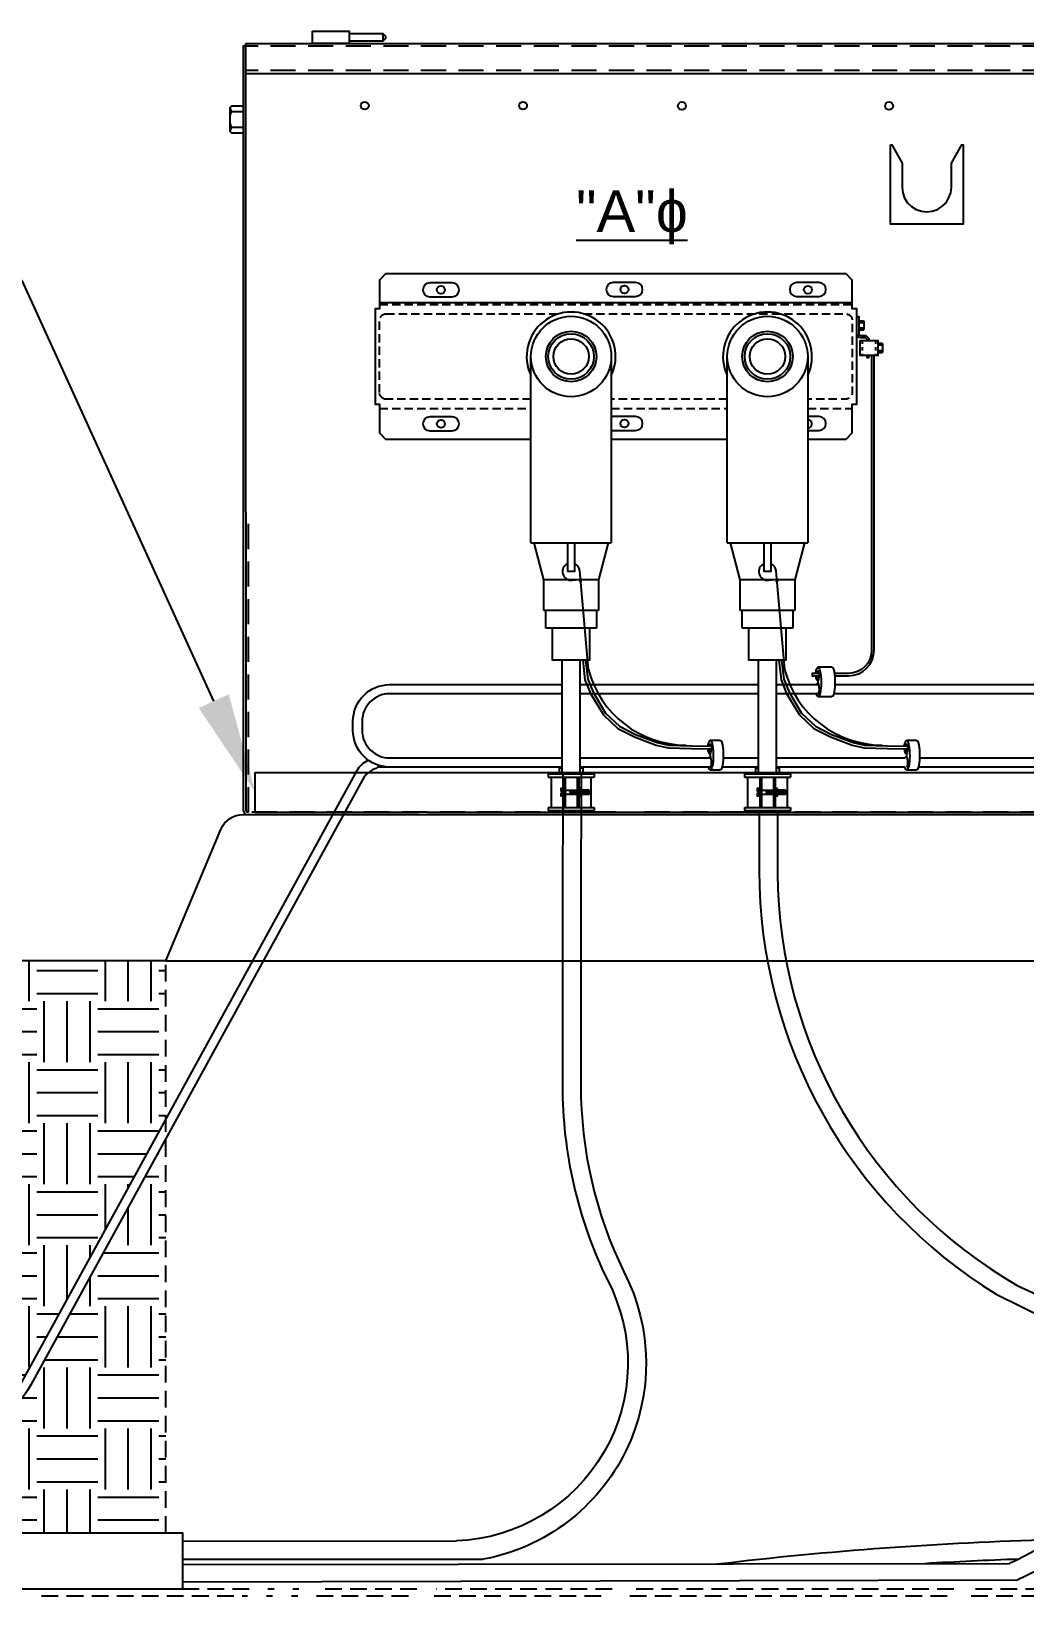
# Model space of a CAD drawing. Header units: feet. Extents: x -689 to 1837, y -511 to 1546.
# Drawn here: x 119.18 to 148.9, y 764.25 to 811.06 of the extents above; entities that cross this region are included whole.
import ezdxf
from ezdxf import colors
from ezdxf.entities.mleader import LeaderData, LeaderLine
from ezdxf.math import Vec2, Vec3

# ---------------------------------------------------------------- set-up
doc = ezdxf.new("R2010")
doc.units = ezdxf.units.FT
doc.header["$MEASUREMENT"] = 0
doc.linetypes.add('HIDDEN', pattern=[0.375, 0.25, -0.125])
for name, color, linetype in [('E-CABL-ACF', 1, 'AC_CABLE_FEEDER'), ('E-CABL-UG4', 64, 'GROUND_WIRE_G4'), ('E-COND-PVC', 4, 'Continuous'), ('E-DETL', 7, 'Continuous'), ('E-DETL-1', 7, 'Continuous'), ('E-EQPM-ENCL', 8, 'Continuous'), ('E-EQPM-HRDW', 16, 'Continuous'), ('E-FIN-GR', 4, 'Continuous'), ('E-GRND', 3, 'Continuous'), ('E-HATCH', 9, 'Continuous'), ('G-ANNO-TEXT', 1, 'Continuous'), ('G-TEXT', 7, 'Continuous')]:
    doc.layers.add(name, color=color, linetype=linetype)
doc.styles.add('FSLR_SubTitle', font='arial.ttf', dxfattribs={"height": 0.1875})
doc.styles.add('NEI-A', font='arial.ttf')
doc.styles.get("Standard").update_dxf_attribs({"font": 'arial.ttf'})
doc.linetypes.add('AC_CABLE_FEEDER', pattern='A,0.2,-0.05,0,-0.05,0.2,-0.12,["ACF",Standard,S=0.1,R=0,X=-0.05,Y=-0.05],-0.3,0.2,-0.05,0,-0.05', length=1.22)
doc.linetypes.add('GROUND_WIRE_G4', pattern='A,1,-0.2,["G4",Standard,S=0.1,R=0,X=-0.1,Y=-0.05],-0.2', length=1.4)

msp = doc.modelspace()

# ---------------------------------------------------------------- hatches: boundary and pattern name
at = {"layer": 'E-EQPM-HRDW'}
h = msp.add_hatch(dxfattribs=at)
h.set_pattern_fill('ANSI31', color=256, scale=0.172182, angle=420)
h.set_pattern_definition([(105, (114.574844, 585.322953), (-0.0207894366, -0.0055705127), [])])
h.paths.add_polyline_path([(135.51208, 788.35635), (135.51208, 788.22778), (135.28752, 788.22778), (135.28752, 788.35635)])
h = msp.add_hatch(dxfattribs=at)
h.set_pattern_fill('ANSI31', color=256, scale=0.172182, angle=420)
h.set_pattern_definition([(105, (114.325625, 585.322953), (-0.0207894366, -0.0055705127), [])])
h.paths.add_polyline_path([(135.8727, 788.35635), (135.8727, 788.22778), (135.6243, 788.22778), (135.6243, 788.35635)])
h = msp.add_hatch(dxfattribs=at)
h.set_pattern_fill('ANSI31', color=256, scale=0.172182, angle=420)
h.set_pattern_definition([(105, (120.45021, 585.322953), (-0.0207894366, -0.0055705127), [])])
h.paths.add_polyline_path([(141.38744, 788.35635), (141.38744, 788.22778), (141.16288, 788.22778), (141.16288, 788.35635)])
h = msp.add_hatch(dxfattribs=at)
h.set_pattern_fill('ANSI31', color=256, scale=0.172182, angle=420)
h.set_pattern_definition([(105, (120.20099, 585.322953), (-0.0207894366, -0.0055705127), [])])
h.paths.add_polyline_path([(141.74807, 788.35635), (141.74807, 788.22778), (141.49966, 788.22778), (141.49966, 788.35635)])
at = {"layer": 'E-HATCH'}
h = msp.add_hatch(dxfattribs=at)
h.set_pattern_fill('EARTH', color=252, scale=7.30643)
h.set_pattern_definition([(0, (106.5517, 108.2514), (1.8266074, 1.8266074), [1.826607, -1.826607]), (0, (106.5517, 108.9364), (1.8266074, 1.8266074), [1.826607, -1.826607]), (0, (106.5517, 109.6214), (1.8266074, 1.8266074), [1.826607, -1.826607]), (90, (106.78, 109.8497), (-1.8266074, 1.8266074), [1.826607, -1.826607]), (90, (107.465, 109.8497), (-1.8266074, 1.8266074), [1.826607, -1.826607]), (90, (108.15, 109.8497), (-1.8266074, 1.8266074), [1.826607, -1.826607])])
h.paths.add_polyline_path([(111.50862, 780.13913), (111.50862, 783.24554), (123.19891, 783.24554), (123.19891, 778.49173), (120.67631, 773.88888)])
h.paths.add_polyline_path([(111.50862, 780.13913), (120.67631, 773.88888), (119.00229, 770.83438, -0.27392087), (116.43938, 769.31642), (111.99969, 769.31642, -0.02807054), (111.50862, 769.34401)])
h.paths.add_polyline_path([(111.50862, 769.06379, 0.02469625), (111.94089, 769.04243), (116.60166, 769.04243, 0.27392087), (119.16457, 770.56039), (123.19891, 777.92164), (123.19891, 766.13564), (118.18383, 766.13052), (111.50862, 766.13052)])
h.paths.add_polyline_path([(115.39194, 785.24432), (84.21459, 785.24432), (84.21459, 792.74307), (115.39194, 792.74307)], flags=9)

# ---------------------------------------------------------------- linework, layer by layer
at = {"layer": 'E-CABL-ACF', "linetype": 'Continuous', "flags": 128}
for points in [[(135.08006, 788.84005), (135.07455, 784.59732)], [(135.62886, 788.83971), (135.62356, 784.92997)], [(141.50341, 787.74408), (141.50369, 785.86216)], [(148.67284, 773.53457), (161.06576, 767.86203)], [(148.0421, 773.27267), (159.83388, 767.45725)], [(123.69891, 765.88089), (131.8963, 765.88925)], [(123.69891, 765.34099), (132.70139, 765.34115)], [(123.69891, 765.17889), (148.44461, 765.21444)], [(123.69891, 764.66117), (148.69378, 764.72481)]]:
    msp.add_lwpolyline(points, dxfattribs=at)
for points in [[(140.95543, 787.74408), (140.95543, 785.9524, 0.26048728), (148.0421, 773.27267)], [(141.50369, 785.86216, 0.26626352), (148.67284, 773.53458)], [(135.62356, 784.92997), (135.6202, 779.52499, 0.11398966), (136.90669, 773.93952, -0.50309105), (132.70139, 765.34115)], [(135.07455, 784.59732), (135.0714, 779.52533, 0.11398966), (136.41333, 773.69914, -0.55247745), (131.8963, 765.88925)], [(153.34502, 770.6574, -0.21026532), (148.44461, 765.21444)], [(153.84178, 770.41241, -0.20747393), (148.69378, 764.72481)], [(149.72828, 765.92241, 0.02281692), (139.71387, 765.19079)], [(148.71319, 765.34076, 0.00612034), (145.9115, 765.20758)]]:
    msp.add_lwpolyline(points, format="xyb", dxfattribs=at)
at = {"layer": 'E-CABL-UG4', "linetype": 'Continuous', "flags": 128}
for points in [[(128.8032, 790.41739, -0.41421366), (129.89917, 791.51336), (135.05501, 791.51336)], [(135.05501, 791.23936), (129.89917, 791.23936, 0.41421366), (129.07719, 790.41739)], [(129.89917, 789.04744, -0.41421357), (128.8032, 790.1434), (128.8032, 790.41739, -0.27666359)], [(129.07719, 790.41739), (129.07719, 790.1434, 0.41421357), (129.89917, 789.32143)], [(130.27531, 789.04744), (129.89917, 789.04744, -0.08409332)]]:
    msp.add_lwpolyline(points, format="xyb", dxfattribs=at)
for points in [[(135.60382, 791.51336), (140.93038, 791.51336)], [(140.93038, 791.23936), (135.60382, 791.23936)], [(141.47918, 791.51336), (142.73878, 791.51336)], [(142.7202, 791.23936), (141.47918, 791.23936)], [(154.67818, 791.23936), (143.18648, 791.23936)], [(143.22144, 791.51336), (154.67818, 791.51336)], [(129.89917, 789.32143), (130.27531, 789.32143)]]:
    msp.add_lwpolyline(points, dxfattribs=at)
at = {"layer": 'E-COND-PVC'}
msp.add_lwpolyline([(123.69891, 764.44171), (110.33006, 764.44171), (110.33006, 766.13052), (123.69891, 766.13052)], close=True, dxfattribs=at)
at = {"layer": 'E-DETL', "color": 41}
for p, q in [((134.12686, 795.75346), (136.53197, 795.75346)), ((140.00223, 795.75346), (142.40733, 795.75346)), ((136.15014, 794.64727), (134.50869, 794.64727)), ((142.0255, 794.64727), (140.38406, 794.64727)), ((136.15014, 793.72663), (134.50869, 793.72663)), ((142.0255, 793.72663), (140.38406, 793.72663)), ((136.08591, 793.20565), (134.57292, 793.20565)), ((141.96127, 793.20565), (140.44829, 793.20565))]:
    msp.add_line(p, q, dxfattribs=at)
at = {"layer": 'E-DETL', "ltscale": 5, "flags": 128}
for points in [[(129.78028, 803.80283), (129.59793, 803.62049), (129.59793, 802.75832), (129.46533, 802.75832), (129.46533, 799.90672), (129.59793, 799.90672), (129.59793, 799.04455), (129.78028, 798.86221), (134.12686, 798.86221)], [(142.40733, 798.86221), (143.55943, 798.86221), (143.74187, 799.04455), (143.74187, 799.90672), (143.87448, 799.90672), (143.87448, 802.75832), (143.74187, 802.75832), (143.74187, 803.62049), (143.55943, 803.80283), (129.78028, 803.80283)], [(143.87448, 802.52624), (143.94083, 802.52624), (143.94083, 801.97821), (143.99884, 801.96377), (144.15114, 801.96377), (144.24043, 801.87448), (144.24043, 801.81329)], [(143.87448, 801.99573), (143.89109, 801.94599), (143.92422, 801.91277), (143.99057, 801.89625), (144.12317, 801.89625), (144.17291, 801.84652), (144.17291, 801.81329)], [(143.94083, 802.40377), (144.06577, 802.40377), (144.08361, 802.38592), (144.08361, 802.13605), (144.06577, 802.1182), (143.94083, 802.1182)], [(144.06754, 802.3443), (143.94083, 802.3443)], [(144.06754, 802.17767), (143.94083, 802.17767)], [(144.08361, 802.38592), (144.06754, 802.3443), (144.08361, 802.30268)], [(144.08361, 802.21929), (144.06754, 802.17767), (144.08361, 802.13605)], [(144.50447, 801.73225), (144.6294, 801.73225), (144.64725, 801.7144), (144.64725, 801.46453), (144.6294, 801.44668), (144.50447, 801.44668)], [(144.63118, 801.67278), (144.50447, 801.67278)], [(144.63118, 801.50615), (144.50447, 801.50615)], [(144.64725, 801.7144), (144.63118, 801.67278), (144.64725, 801.63116)], [(144.64725, 801.54777), (144.63118, 801.50615), (144.64725, 801.46453)], [(144.17291, 801.36564), (144.17291, 801.29939), (144.23926, 801.29939), (144.23926, 801.36564)], [(136.53197, 798.86221), (140.00223, 798.86221)]]:
    msp.add_lwpolyline(points, dxfattribs=at)
for points in [[(131.0992, 803.12093), (131.77062, 803.12093, 1), (131.77062, 803.53545), (131.0992, 803.53545, 1)], [(136.58817, 803.13141), (137.25959, 803.13141, 1), (137.25959, 803.54593), (136.58817, 803.54593, 1)], [(142.0769, 803.13141), (142.74832, 803.13141, 1), (142.74832, 803.54593), (142.0769, 803.54593, 1)], [(131.0992, 799.10863), (131.77062, 799.10863, 1), (131.77062, 799.52315), (131.0992, 799.52315, 1)]]:
    msp.add_lwpolyline(points, format="xyb", close=True, dxfattribs=at)
at = {"layer": 'E-DETL', "flags": 128}
msp.add_lwpolyline([(143.74187, 802.94076), (129.59793, 802.94076)], dxfattribs=at)
at = {"layer": 'E-DETL', "color": 9, "linetype": 'HIDDEN', "flags": 128}
for points in [[(129.59793, 802.89102), (143.74187, 802.89102)], [(129.79689, 802.60911), (134.95149, 802.60911)], [(129.59793, 799.77401), (134.12686, 799.77401)], [(134.12686, 800.05593), (129.76008, 800.05593)], [(140.00223, 800.05593), (136.53197, 800.05593)], [(136.53197, 799.77401), (140.00223, 799.77401)], [(142.40733, 799.77401), (143.74187, 799.77401)]]:
    msp.add_lwpolyline(points, dxfattribs=at)
for points in [[(129.59793, 800.25488), (129.59793, 802.41015, -0.41421356), (129.79689, 802.60911)], [(135.70733, 802.60911), (143.54292, 802.60911, -0.41421356), (143.74187, 802.41015), (143.74187, 800.25488, -0.41421356), (143.54292, 800.05593), (142.40733, 800.05593)], [(129.76008, 800.05593, -0.34959088), (129.59793, 800.25488)]]:
    msp.add_lwpolyline(points, format="xyb", dxfattribs=at)
at = {"layer": 'E-DETL', "ltscale": 5, "flags": 128}
msp.add_lwpolyline([(143.97395, 801.81329), (144.50447, 801.81329), (144.50447, 801.36564), (143.97395, 801.36564)], close=True, dxfattribs=at)
at = {"layer": 'E-DETL', "color": 9, "linetype": 'HIDDEN', "ltscale": 0.2, "flags": 128}
for points in [[(144.04031, 801.81329), (144.04031, 801.36564)], [(144.43821, 801.81329), (144.43821, 801.36564)]]:
    msp.add_lwpolyline(points, dxfattribs=at)
at = {"layer": 'E-DETL', "color": 41, "flags": 128}
for points in [[(134.12686, 795.75346), (134.12686, 801.33252)], [(136.53197, 801.32729), (136.53197, 795.75346)], [(140.00223, 795.75346), (140.00223, 801.33252)], [(142.40733, 801.32729), (142.40733, 795.75346)], [(134.50869, 793.72663), (134.50869, 794.64727), (134.22321, 795.75346)], [(136.43562, 795.75346), (136.15014, 794.64727), (136.15014, 793.72663)], [(140.38406, 793.72663), (140.38406, 794.64727), (140.09857, 795.75346)], [(142.31099, 795.75346), (142.0255, 794.64727), (142.0255, 793.72663)], [(134.57292, 793.20565), (134.57292, 793.72663)], [(136.08591, 793.72663), (136.08591, 793.20565)], [(140.44829, 793.20565), (140.44829, 793.72663)], [(141.96127, 793.72663), (141.96127, 793.20565)], [(135.88251, 793.20565), (135.88251, 792.24218), (134.77632, 792.24218), (134.77632, 793.20565)], [(141.75787, 793.20565), (141.75787, 792.24218), (140.65169, 792.24218), (140.65169, 793.20565)]]:
    msp.add_lwpolyline(points, dxfattribs=at)
at = {"layer": 'E-DETL', "ltscale": 5, "flags": 128}
for points in [[(136.53197, 799.12687, 0.06876315), (136.58817, 799.11911), (137.25959, 799.11911, 1), (137.25959, 799.53363), (136.58817, 799.53363, 0.06876315), (136.53197, 799.52586, 0.06876315)], [(142.40733, 799.11911), (142.74832, 799.11911, 1), (142.74832, 799.53363), (142.40733, 799.53363)]]:
    msp.add_lwpolyline(points, format="xyb", dxfattribs=at)
at = {"layer": 'E-DETL', "color": 41, "linetype": 'Continuous'}
for points in [[(135.22801, 795.75346), (135.43082, 795.75346), (135.43082, 794.89604), (135.22801, 794.89604)], [(141.10338, 795.75346), (141.30618, 795.75346), (141.30618, 794.89604), (141.10338, 794.89604)]]:
    msp.add_lwpolyline(points, close=True, dxfattribs=at)
at = {"layer": 'E-DETL', "color": 1, "flags": 128}
for points in [[(135.60382, 788.84005), (135.60382, 792.24218), (135.05501, 792.24218), (135.05501, 788.84005)], [(141.47918, 788.84005), (141.47918, 792.24218), (140.93038, 792.24218), (140.93038, 788.84005)]]:
    msp.add_lwpolyline(points, dxfattribs=at)
at = {"layer": 'E-DETL', "ltscale": 5}
for centre in [(131.43491, 803.32819), (136.92388, 803.33867), (142.41545, 803.33036), (131.43491, 799.31589), (136.92388, 799.32637)]:
    msp.add_circle(centre, 0.11869, dxfattribs=at)
at = {"layer": 'E-DETL', "color": 41}
for centre, radius in [((135.32941, 801.33252), 1.20255), ((141.20477, 801.33252), 1.20255), ((135.32941, 801.33252), 0.7565), ((135.32941, 801.33252), 0.68156), ((141.20477, 801.33252), 0.7565), ((141.20477, 801.33252), 0.68156), ((135.32941, 801.33252), 0.52813), ((141.20477, 801.33252), 0.52813)]:
    msp.add_circle(centre, radius, dxfattribs=at)
for centre in [(135.32941, 801.33252), (141.20477, 801.33252)]:
    msp.add_arc(centre, 1.33135, 334.590214, 205.411039, dxfattribs=at)
at = {"layer": 'E-DETL', "ltscale": 5}
msp.add_arc((142.41545, 799.31806), 0.11869, 266.079576, 93.920424, dxfattribs=at)
at = {"layer": 'E-DETL-1', "color": 64, "linetype": 'Continuous', "flags": 128}
for points in [[(129.89917, 789.32143), (135.05501, 789.32143)], [(135.60382, 789.32143), (139.51323, 789.32143)], [(139.87974, 789.32143), (140.93038, 789.32143)], [(141.47918, 789.32143), (145.31615, 789.32143)], [(145.7551, 789.32143), (154.67818, 789.32143)], [(135.05501, 789.04744), (129.52832, 789.04744)], [(139.49465, 789.04744), (135.60382, 789.04744)], [(140.93038, 789.04744), (139.84478, 789.04744)], [(145.31681, 789.04744), (141.47918, 789.04744)], [(154.67818, 789.04744), (145.72014, 789.04744)]]:
    msp.add_lwpolyline(points, dxfattribs=at)
for points in [[(97.80672, 772.79378), (102.38937, 772.79378, -0.10609353), (104.1881, 772.40777), (110.20095, 769.70243, 0.10609353), (111.99969, 769.31642), (116.43938, 769.31642, 0.27392087), (119.00229, 770.83438), (128.92615, 788.94193, -0.16010926), (129.25938, 789.25357)], [(129.52353, 789.0179, 0.19859148), (129.08843, 788.66794), (119.16457, 770.56039, -0.27392087), (116.60166, 769.04243), (111.94089, 769.04243, -0.10609353), (110.14215, 769.42844), (104.1293, 772.13378, 0.10609353), (102.33057, 772.51979), (97.80672, 772.51979)], [(129.72916, 789.04744, 0.00024335), (129.72845, 789.04743, 0.00024335)]]:
    msp.add_lwpolyline(points, format="xyb", dxfattribs=at)
at = {"layer": 'E-EQPM-ENCL', "linetype": 'HIDDEN', "ltscale": 3}
msp.add_line((187.78709, 787.69575), (137.19859, 787.69575), dxfattribs=at)
at = {"layer": 'E-EQPM-ENCL', "color": 7, "ltscale": 5, "flags": 128}
for points in [[(127.59241, 811.06465), (128.68665, 811.06465), (128.68665, 810.69986), (127.59241, 810.69986), (127.59241, 811.06465)], [(128.68665, 810.99829), (129.69804, 810.99829), (129.69804, 810.76621), (128.68665, 810.76621)], [(129.69804, 810.99829), (129.7809, 810.91543), (129.7809, 810.84908), (129.69804, 810.76621)], [(125.59824, 810.617), (125.51538, 810.617), (125.51538, 787.74548), (125.5485, 787.67913), (125.59824, 787.62939), (187.83683, 787.62939)], [(125.59824, 796.67371), (125.59824, 810.69996)], [(125.59824, 810.69996), (187.83683, 810.69996)], [(125.59824, 809.80467), (187.83683, 809.80467)], [(125.51538, 808.82641), (125.16721, 808.82641), (125.11747, 808.77668), (125.11747, 808.08034), (125.16721, 808.0306), (125.51538, 808.0306)], [(125.11747, 808.77668), (125.16225, 808.66069), (125.11747, 808.5447)], [(125.16225, 808.66069), (125.51538, 808.66069)], [(125.11747, 808.31232), (125.16225, 808.19633), (125.11747, 808.08034)], [(125.16225, 808.19633), (125.51538, 808.19633)]]:
    msp.add_lwpolyline(points, dxfattribs=at)
at = {"layer": 'E-EQPM-ENCL', "linetype": 'HIDDEN', "ltscale": 3, "flags": 128}
for points in [[(187.83683, 810.617), (125.59824, 810.617)], [(187.83683, 809.88754), (125.59824, 809.88754)], [(125.68111, 787.69575), (125.68111, 796.67371)], [(136.65061, 787.69575), (125.68111, 787.69575)]]:
    msp.add_lwpolyline(points, dxfattribs=at)
at = {"layer": 'E-EQPM-ENCL', "flags": 128}
for points in [[(125.59824, 796.67371), (125.59824, 787.74548)], [(125.68111, 787.69575), (125.64798, 787.69575), (125.61485, 787.71226), (125.59824, 787.74548)]]:
    msp.add_lwpolyline(points, dxfattribs=at)
at = {"layer": 'E-EQPM-ENCL', "linetype": 'Continuous', "ltscale": 2, "flags": 128}
msp.add_lwpolyline([(124.85073, 787.17919, -0.30119319), (125.52584, 787.62939), (187.90923, 787.62939)], format="xyb", dxfattribs=at)
for points in [[(123.19891, 783.24554), (124.85073, 787.17919)], [(123.19891, 783.24554), (190.23616, 783.24554)]]:
    msp.add_lwpolyline(points, dxfattribs=at)
at = {"layer": 'E-EQPM-ENCL', "linetype": 'HIDDEN', "ltscale": 2, "flags": 128}
msp.add_lwpolyline([(123.19891, 766.13052), (123.19891, 783.24554)], dxfattribs=at)
at = {"layer": 'E-EQPM-ENCL', "linetype": 'HIDDEN', "ltscale": 2}
for points in [[(125.69996, 764.44171), (119.43417, 764.44171)], [(119.48653, 764.24882), (125.6476, 764.24882)], [(126.2112, 764.24882), (126.39848, 764.24882)], [(126.4407, 764.44171), (126.25556, 764.44171)], [(126.96763, 764.24882), (127.15229, 764.24882)], [(127.18763, 764.44171), (127.00444, 764.44171)], [(127.71039, 764.24882), (130.64002, 764.24882)], [(130.71765, 764.44171), (127.74192, 764.44171)], [(131.23144, 764.24882), (136.47022, 764.24882)], [(136.55895, 764.44171), (131.30143, 764.44171)], [(137.08225, 764.24882), (146.66981, 764.24882)], [(146.78022, 764.44171), (137.1594, 764.44171)], [(147.3005, 764.24882), (201.92645, 764.24882), (201.92645, 764.44171), (147.40279, 764.44171)]]:
    msp.add_lwpolyline(points, dxfattribs=at)
at = {"layer": 'E-EQPM-ENCL', "color": 7, "ltscale": 5}
for centre in [(129.1557, 808.83893), (133.89103, 808.83893), (138.64329, 808.83062), (144.84404, 808.83062)]:
    msp.add_circle(centre, 0.11869, dxfattribs=at)
at = {"layer": 'E-EQPM-HRDW', "linetype": 'Continuous'}
for p, q in [((125.8807, 787.69575), (125.8807, 788.88304)), ((134.73577, 787.83541), (135.92306, 787.83541)), ((140.61113, 787.83541), (141.79843, 787.83541))]:
    msp.add_line(p, q, dxfattribs=at)
at = {"layer": 'E-EQPM-HRDW', "color": 4}
for p, q in [((134.97569, 789.02004), (135.05293, 789.02004)), ((134.97569, 789.02004), (134.97569, 788.84005)), ((135.6059, 789.02004), (135.68314, 789.02004)), ((135.68314, 789.02004), (135.68314, 788.84005)), ((140.85106, 789.02004), (140.9283, 789.02004)), ((140.85106, 789.02004), (140.85106, 788.84005)), ((141.48126, 789.02004), (141.5585, 789.02004)), ((141.5585, 789.02004), (141.5585, 788.84005)), ((134.73577, 788.74872), (134.73577, 787.83541)), ((135.10109, 788.74872), (135.10109, 787.83541)), ((135.14675, 788.74872), (135.14675, 787.83541)), ((135.51208, 788.74872), (135.51208, 787.83541)), ((135.55774, 788.74872), (135.55774, 787.83541)), ((135.92306, 788.74872), (135.92306, 787.83541)), ((140.61113, 788.74872), (140.61113, 787.83541)), ((140.97645, 788.74872), (140.97645, 787.83541)), ((141.02212, 788.74872), (141.02212, 787.83541)), ((141.38744, 788.74872), (141.38744, 787.83541)), ((141.43311, 788.74872), (141.43311, 787.83541)), ((141.79843, 788.74872), (141.79843, 787.83541))]:
    msp.add_line(p, q, dxfattribs=at)
at = {"layer": 'E-EQPM-HRDW', "color": 2, "linetype": 'Continuous'}
for p, q in [((134.64444, 788.84005), (136.01439, 788.84005)), ((134.64444, 788.84005), (134.64444, 788.74872)), ((134.64444, 788.74872), (136.01439, 788.74872)), ((136.01439, 788.84005), (136.01439, 788.74872)), ((140.5198, 788.84005), (141.88976, 788.84005)), ((140.5198, 788.84005), (140.5198, 788.74872)), ((140.5198, 788.74872), (141.88976, 788.74872)), ((141.88976, 788.84005), (141.88976, 788.74872)), ((134.64444, 787.83541), (136.01439, 787.83541)), ((134.64444, 787.83541), (134.64444, 787.74408)), ((134.64444, 787.74408), (136.01439, 787.74408)), ((136.01439, 787.83541), (136.01439, 787.74408)), ((140.5198, 787.83541), (141.88976, 787.83541)), ((140.5198, 787.83541), (140.5198, 787.74408)), ((140.5198, 787.74408), (141.88976, 787.74408)), ((141.88976, 787.83541), (141.88976, 787.74408))]:
    msp.add_line(p, q, dxfattribs=at)
at = {"layer": 'E-EQPM-HRDW'}
for p, q in [((135.06313, 788.31148), (135.02865, 788.31148)), ((135.06313, 788.27266), (135.02865, 788.27266)), ((135.0476, 788.35265), (135.10109, 788.35265)), ((135.0476, 788.23148), (135.10109, 788.23148)), ((135.06313, 788.31148), (135.06313, 788.27266)), ((135.8727, 788.35635), (135.6243, 788.35635)), ((135.8727, 788.22778), (135.6243, 788.22778)), ((140.9385, 788.31148), (140.90402, 788.31148)), ((140.9385, 788.27266), (140.90402, 788.27266)), ((140.92297, 788.35265), (140.97645, 788.35265)), ((140.92297, 788.23148), (140.97645, 788.23148)), ((140.9385, 788.31148), (140.9385, 788.27266)), ((141.74807, 788.35635), (141.49966, 788.35635)), ((141.74807, 788.22778), (141.49966, 788.22778))]:
    msp.add_line(p, q, dxfattribs=at)
for points in [[(144.88399, 807.66608), (144.92682, 807.66608), (145.2347, 807.12176), (145.2347, 806.38563), (145.25113, 806.22671), (145.30411, 806.0678), (145.39178, 805.92898), (145.51416, 805.82304), (145.65481, 805.73536), (145.81373, 805.68239), (145.97081, 805.66413), (146.12791, 805.68239), (146.28682, 805.73536), (146.42565, 805.82304), (146.54986, 805.92898), (146.61927, 806.0678), (146.68868, 806.22671), (146.70694, 806.38563), (146.70694, 807.12176), (147.01481, 807.66608), (147.05765, 807.66608), (147.05765, 805.29515), (144.88399, 805.29515), (144.88399, 807.66608)], [(125.8807, 788.88304), (187.55447, 788.88304)], [(125.8807, 787.69575), (130.77494, 787.69575)], [(131.02566, 787.69575), (157.02886, 787.69575)]]:
    msp.add_lwpolyline(points, dxfattribs=at)
at = {"layer": 'E-EQPM-HRDW', "flags": 128}
for points in [[(135.02865, 788.31148), (135.02865, 788.41323), (135.10109, 788.41323), (135.10109, 788.1709), (135.02865, 788.1709), (135.02865, 788.27266)], [(135.6243, 788.4034), (135.55774, 788.4034), (135.55774, 788.18073), (135.6243, 788.18073), (135.6243, 788.4034)], [(140.90402, 788.31148), (140.90402, 788.41323), (140.97645, 788.41323), (140.97645, 788.1709), (140.90402, 788.1709), (140.90402, 788.27266)], [(141.49966, 788.4034), (141.43311, 788.4034), (141.43311, 788.18073), (141.49966, 788.18073), (141.49966, 788.4034)], [(135.14675, 788.35635), (135.51208, 788.35635)], [(135.51208, 788.22778), (135.14675, 788.22778)], [(135.8727, 788.35635), (135.8727, 788.22778)], [(141.02212, 788.35635), (141.38744, 788.35635)], [(141.38744, 788.22778), (141.02212, 788.22778)], [(141.74807, 788.35635), (141.74807, 788.22778)]]:
    msp.add_lwpolyline(points, dxfattribs=at)
at = {"layer": 'E-EQPM-HRDW', "extrusion": (0, 0, -1)}
for centre, major_axis, ratio, start_param, end_param in [((135.0476, 788.38294), (0, 0.03029), 0.62545976, 3.14159265, 6.28318531), ((140.92297, 788.38294), (0, 0.03029), 0.62545976, 3.14159265, 6.28318531), ((135.0476, 788.20119), (0, 0.03029), 0.62545976, 3.14159265, 6.28318531), ((135.0476, 788.29207), (0, 0.06058), 0.31272988, -1.24466561, 0), ((135.0476, 788.29207), (0, 0.06058), 0.31272988, 3.14159265, 4.38625826), ((140.92297, 788.20119), (0, 0.03029), 0.62545976, 3.14159265, 6.28318531), ((140.92297, 788.29207), (0, 0.06058), 0.31272988, -1.24466561, 0), ((140.92297, 788.29207), (0, 0.06058), 0.31272988, 3.14159265, 4.38625826)]:
    msp.add_ellipse(centre, major_axis=major_axis, ratio=ratio, start_param=start_param, end_param=end_param, dxfattribs=at)
at = {"layer": 'E-FIN-GR', "flags": 128}
msp.add_lwpolyline([(123.19891, 783.24554), (79.44764, 783.24554)], dxfattribs=at)
at = {"layer": 'E-GRND', "linetype": 'Continuous'}
for p, q in [((135.85031, 791.96989), (135.58816, 794.9202)), ((141.72567, 791.96989), (141.46353, 794.9202))]:
    msp.add_line(p, q, dxfattribs=at)
at = {"layer": 'E-GRND'}
for p, q in [((142.7202, 791.7045), (142.70007, 791.6425)), ((142.7202, 791.7045), (142.74632, 791.7045)), ((142.70007, 791.6425), (142.72582, 791.6425)), ((142.70007, 791.54606), (142.72582, 791.54606)), ((142.7202, 791.51336), (142.70007, 791.54606)), ((142.7202, 791.51336), (142.73878, 791.51336)), ((139.49465, 789.51257), (139.47452, 789.45057)), ((139.47452, 789.45057), (139.50027, 789.45057)), ((139.47452, 789.35413), (139.50027, 789.35413)), ((139.49465, 789.32143), (139.47452, 789.35413)), ((139.49465, 789.51257), (139.52077, 789.51257)), ((139.49465, 789.32143), (139.51323, 789.32143)), ((145.37002, 789.51257), (145.34988, 789.45057)), ((145.34988, 789.45057), (145.37564, 789.45057)), ((145.34988, 789.35413), (145.37564, 789.35413)), ((145.37002, 789.32143), (145.34988, 789.35413)), ((145.37002, 789.51257), (145.39613, 789.51257)), ((145.37002, 789.32143), (145.3886, 789.32143))]:
    msp.add_line(p, q, dxfattribs=at)
at = {"layer": 'E-GRND', "flags": 128}
for points in [[(144.3218, 801.36564), (144.3218, 792.54536, -0.41421356), (143.62769, 791.85125), (143.20615, 791.85125)], [(143.21478, 791.77818), (143.62769, 791.77818, 0.41421356), (144.39487, 792.54536), (144.39487, 801.36564)]]:
    msp.add_lwpolyline(points, format="xyb", dxfattribs=at)
at = {"layer": 'E-GRND', "linetype": 'Continuous', "flags": 128}
for points in [[(135.36911, 794.63922), (135.63687, 794.66444), (135.59664, 794.65386), (135.62403, 794.64404), (135.59951, 794.63773), (135.62689, 794.62793), (135.60237, 794.62159), (135.62976, 794.6118), (135.60524, 794.60545), (135.63262, 794.59566), (135.58102, 794.58244)], [(141.24448, 794.63922), (141.51223, 794.66444), (141.47201, 794.65386), (141.4994, 794.64404), (141.47487, 794.63773), (141.50226, 794.62793), (141.47774, 794.62159), (141.50512, 794.6118), (141.4806, 794.60545), (141.50799, 794.59566), (141.45639, 794.58244)]]:
    msp.add_lwpolyline(points, dxfattribs=at)
at = {"layer": 'E-GRND', "flags": 128}
for points in [[(135.68024, 792.24218), (135.74489, 791.66105), (135.91243, 791.25101), (136.29667, 790.60752), (136.727, 790.19861), (137.22587, 789.94739), (137.87721, 789.69814), (138.23265, 789.62346), (138.93202, 789.59814), (139.53051, 789.58849)], [(135.76341, 792.24218), (135.82577, 791.68165), (135.98659, 791.28803), (136.36182, 790.65962), (136.77509, 790.26694), (137.25931, 790.02309), (137.90062, 789.77768), (138.24272, 789.70581), (138.93419, 789.68077), (139.52773, 789.6712)], [(141.54598, 792.24218), (141.61063, 791.66105), (141.77816, 791.25101), (142.1624, 790.60752), (142.59274, 790.19861), (143.0916, 789.94739), (143.74294, 789.69814), (144.09838, 789.62346), (144.79775, 789.59814), (145.39624, 789.58849)], [(141.62914, 792.24218), (141.6915, 791.68165), (141.85232, 791.28803), (142.22756, 790.65962), (142.64082, 790.26694), (143.12504, 790.02309), (143.76635, 789.77768), (144.10845, 789.70581), (144.79992, 789.68077), (145.39347, 789.6712)], [(142.75494, 791.85125), (142.54224, 791.85125), (142.54224, 791.77818), (142.75593, 791.77818)]]:
    msp.add_lwpolyline(points, dxfattribs=at)
at = {"layer": 'E-GRND'}
for points in [[(143.13327, 792.03515), (142.7202, 792.03515)], [(142.7202, 791.1534), (143.13327, 791.1534)], [(139.79157, 789.84322), (139.49465, 789.84322)], [(145.66694, 789.84322), (145.37002, 789.84322)], [(139.49465, 788.96147), (139.79157, 788.96147)], [(145.37002, 788.96147), (145.66694, 788.96147)]]:
    msp.add_lwpolyline(points, dxfattribs=at)
at = {"layer": 'E-GRND', "linetype": 'Continuous'}
for centre, start, end in [((135.32941, 794.89604), 112.966785, 278.787375), ((135.32941, 794.89604), 5.334248, 67.033215), ((141.20478, 794.89604), 112.966785, 278.787375), ((141.20478, 794.89604), 5.334248, 67.033215)]:
    msp.add_arc(centre, 0.25987, start, end, dxfattribs=at)
at = {"layer": 'E-GRND'}
for centre in [(138.76634, 792.71524), (144.63207, 792.71524)]:
    msp.add_arc(centre, 3.00978, 194.338007, 270.078184, dxfattribs=at)
for centre, major_axis, ratio, start_param, end_param in [((142.70007, 791.81471), (0, 0.17222), 0.33411094, 1.78454961, 3.14159265), ((142.7202, 791.81471), (0, 0.11022), 0.33411094, 3.14156425, 3.14159265), ((142.68836, 791.81471), (0, 0.20553), 0.33411094, 3.71956504, 4.71238898), ((142.75912, 791.59428), (0, 0.06807), 0.69303415, 0.78207214, 2.35952052), ((142.7202, 791.37384), (0, -0.13448), 0.27384228, 6.28318531, 7.85398163), ((142.68836, 791.37384), (0, 0.20553), 0.33411094, -1.57079633, -0.57797239), ((139.47452, 789.62279), (0, 0.17222), 0.33411094, 1.76055124, 3.14159265), ((139.53357, 789.40235), (0, 0.06807), 0.69303415, 0.78207214, 2.35952052), ((139.49465, 789.62279), (0, 0.11022), 0.33411094, 3.14156425, 3.14159265), ((139.46281, 789.62279), (0, 0.20553), 0.33411094, 3.71956504, 4.71238898), ((139.46281, 789.18191), (0, 0.20553), 0.33411094, -1.57079633, -0.57797239), ((145.34988, 789.62279), (0, 0.17222), 0.33411094, 1.76055124, 3.14159265), ((145.40894, 789.40235), (0, 0.06807), 0.69303415, 0.78207214, 2.35952052), ((145.37002, 789.62279), (0, 0.11022), 0.33411094, 3.14156425, 3.14159265), ((145.33817, 789.62279), (0, 0.20553), 0.33411094, 3.71956504, 4.71238898), ((145.33817, 789.18191), (0, 0.20553), 0.33411094, -1.57079633, -0.57797239), ((139.49465, 789.18191), (0, -0.13448), 0.27384228, 6.28318531, 7.85398163), ((145.37002, 789.18191), (0, -0.13448), 0.27384228, 6.28318531, 7.85398163)]:
    msp.add_ellipse(centre, major_axis=major_axis, ratio=ratio, start_param=start_param, end_param=end_param, dxfattribs=at)
at = {"layer": 'E-GRND', "extrusion": (0, 0, -1)}
for centre, major_axis, ratio, start_param, end_param in [((142.7202, 791.59428), (0, 0.44087), 0.2034372, -0.9485487, 3.77667757), ((142.7202, 791.81471), (0, 0.11022), 0.33411094, 5.05023108, 7.85398163), ((142.7202, 791.81471), (0, 0.11022), 0.33411094, 3.14159265, 4.37454688), ((143.13327, 791.59428), (0, -0.44087), 0.2034372, 3.14159265, 6.28318531), ((142.70007, 791.37384), (0, 0.17222), 0.33411094, -0.62644851, 0), ((139.49465, 789.40235), (0, 0.44087), 0.2034372, -0.91017449, 3.77667757), ((139.79157, 789.40235), (0, -0.44087), 0.2034372, 3.14159265, 6.28318531), ((145.37002, 789.40235), (0, 0.44087), 0.2034372, -0.91017449, 3.77667757), ((145.66694, 789.40235), (0, -0.44087), 0.2034372, 3.14159265, 6.28318531), ((139.47452, 789.18191), (0, 0.17222), 0.33411094, -0.62644851, 0), ((139.49465, 789.62279), (0, 0.11022), 0.33411094, 3.14159265, 4.40686968), ((139.49465, 789.62279), (0, 0.11022), 0.33411094, 5.17790842, 7.85398163), ((145.34988, 789.18191), (0, 0.17222), 0.33411094, -0.62644851, 0), ((145.37002, 789.62279), (0, 0.11022), 0.33411094, 3.14159265, 4.40686968), ((145.37002, 789.62279), (0, 0.11022), 0.33411094, 5.17790842, 7.85398163)]:
    msp.add_ellipse(centre, major_axis=major_axis, ratio=ratio, start_param=start_param, end_param=end_param, dxfattribs=at)

# ---------------------------------------------------------------- texts
at = {"layer": 'G-TEXT', "insert": (137.14486, 805.49549), "char_height": 1.239802, "attachment_point": 5, "style": 'FSLR_SubTitle'}
msp.add_mtext_dynamic_manual_height_columns('{\\L"A"ɸ}', width=17.0770093, gutter_width=3.61609, heights=[0], dxfattribs=at)

# ---------------------------------------------------------------- next in the draw order: leaders
at = {"layer": 'G-ANNO-TEXT'}
ml = msp.add_multileader_mtext('Standard', dxfattribs=at)
ml.set_content('\\pxsm1,qr;(TYP.) UNISTRUT & HARDWARE, SECURE TO ENCLOSURE WALL OF STRUCTURE OR USE EXISTING ENCLOSURE SUPPORT STRUT BRACKETS.', color=256, style='NEI-A')
ml.set_leader_properties()
ml.build(insert=Vec2(0, 0))
ml.multileader.update_dxf_attribs({"dogleg_length": 3, "arrow_head_size": 3})
ctx = ml.context
ctx.base_point, ctx.char_height, ctx.arrow_head_size, ctx.landing_gap_size, ctx.plane_origin = Vec3(59.69288, 803.60952), 2, 3, 0.73064, Vec3(119.86993, 803.42115)
ctx.text_align_type = 2
notes = []
notes.append((ctx, [(0, (1, 1, 0), (118.90953, 803.60952), (-1, 0), 2.19193, [(0, [(125.8807, 788.28939)], 0, [])])]))
ctx.mtext.insert, ctx.mtext.width, ctx.mtext.defined_height, ctx.mtext.alignment, ctx.mtext.line_spacing_factor, ctx.mtext.flow_direction = Vec3(115.98696, 804.62657), 56.4454555, 51.91895, 3, 0.6, 5
ctx.mtext.has_bg_fill, ctx.mtext.bg_color, ctx.mtext.bg_scale_factor, ctx.mtext.bg_transparency, ctx.mtext.use_window_bg_color = 1, -1073741824, 1.5, 0, 1
for ctx, leaders in notes:
    for number, flags, end, landing, length, lines in leaders:
        leader = LeaderData()
        leader.index, (leader.has_last_leader_line, leader.has_dogleg_vector, leader.attachment_direction) = number, flags
        leader.last_leader_point, leader.dogleg_vector, leader.dogleg_length = Vec3(end), Vec3(landing), length
        for number, points, colour, breaks in lines:
            line = LeaderLine()
            line.index, line.vertices, line.color, line.breaks = number, Vec3.list(points), colors.encode_raw_color(colour), breaks
            leader.lines.append(line)
        ctx.leaders.append(leader)

doc.saveas('drawing.dxf')
